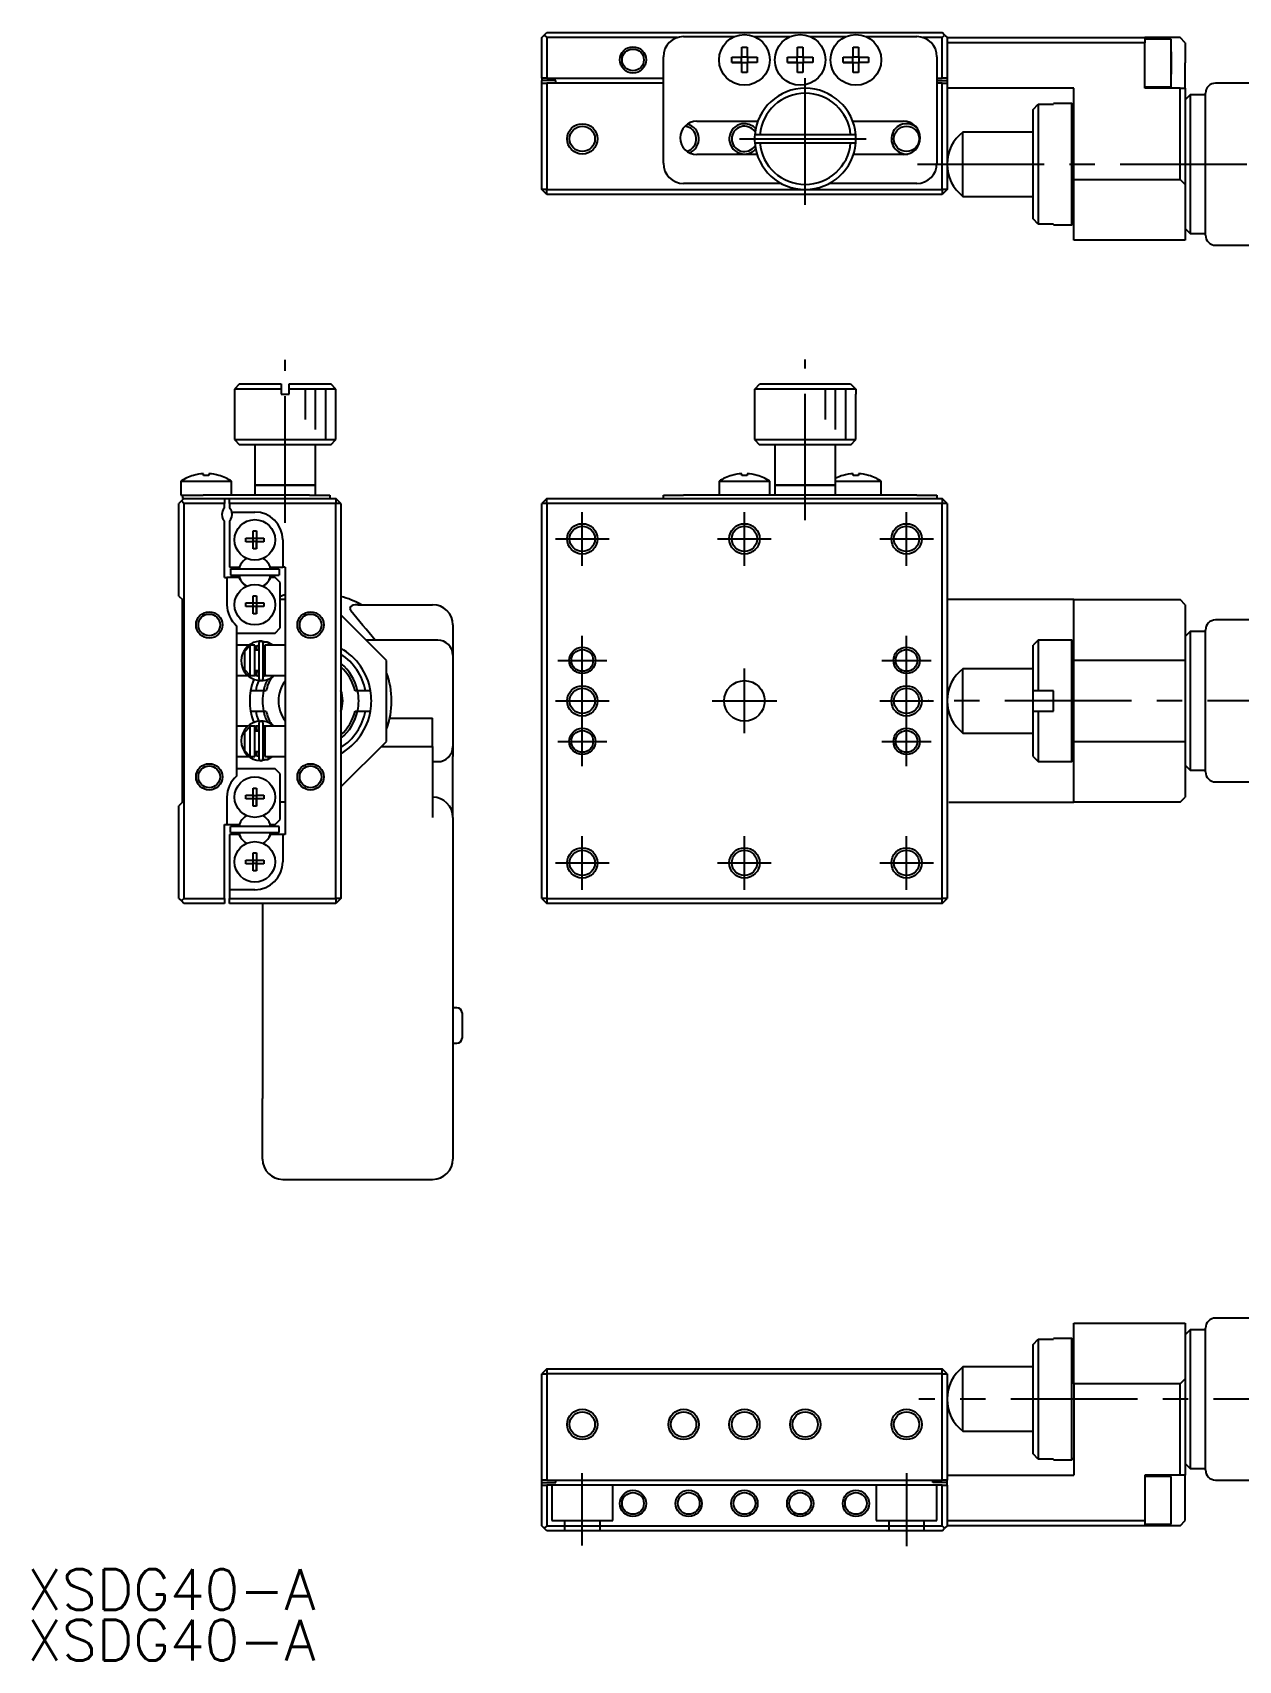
# Model space of a CAD drawing. Extents: x 17 to 503, y 13 to 174.
# Drawn here: x 16.6 to 135.6, y 13.2 to 174 of the extents above; entities that cross this region are included whole.
import ezdxf

# ---------------------------------------------------------------- set-up
doc = ezdxf.new("R2010")
doc.units = 0
doc.header["$LTSCALE"] = 10
doc.linetypes.add('CENTER', pattern=[2, 1.25, -0.25, 0.25, -0.25])
doc.linetypes.add('DASHED', pattern=[3.5, 2, -1.5])
doc.layers.get('0').update_dxf_attribs({"linetype": 'CONTINUOUS'})
doc.layers.add('CENTER', color=1, linetype='CENTER')
doc.styles.get("Standard").update_dxf_attribs({"font": 'txt.shx', "bigfont": '@extfont2.shx'})

msp = doc.modelspace()

# ---------------------------------------------------------------- linework, layer by layer
at = {"color": 7, "linetype": 'CONTINUOUS'}
for p, q in [((66.844929, 173.475), (67.094929, 173.725)), ((67.094929, 173.725), (67.344929, 173.975)), ((67.094929, 173.725), (67.344929, 173.475)), ((67.344929, 173.975), (106.344929, 173.975)), ((106.594929, 173.725), (106.344929, 173.975)), ((106.344929, 173.475), (106.594929, 173.725)), ((106.594929, 173.725), (106.844929, 173.475)), ((66.844929, 169.475), (66.844929, 173.475)), ((67.344929, 173.475), (67.344929, 169.475)), ((80.22043, 173.475), (67.344929, 173.475)), ((80.844929, 173.575), (85.865134, 173.575)), ((86.584929, 172.53359), (87.104929, 172.53359)), ((86.584929, 171.535), (86.584929, 172.53359)), ((87.104929, 172.53359), (87.104929, 171.535)), ((87.824725, 173.575), (91.365134, 173.575)), ((92.084929, 172.53359), (92.604929, 172.53359)), ((92.084929, 171.535), (92.084929, 172.53359)), ((92.604929, 172.53359), (92.604929, 171.535)), ((93.324725, 173.575), (96.865134, 173.575)), ((97.584929, 172.53359), (98.104929, 172.53359)), ((97.584929, 171.535), (97.584929, 172.53359)), ((98.104929, 172.53359), (98.104929, 171.535)), ((98.824725, 173.575), (103.844929, 173.575)), ((106.344929, 173.475), (104.469429, 173.475)), ((106.344929, 169.475), (106.344929, 173.475)), ((106.844929, 173.475), (126.344929, 173.475)), ((106.844929, 173.475), (106.844929, 169.475)), ((126.344929, 172.975), (106.844929, 172.975)), ((126.344929, 173.475), (126.344929, 172.975)), ((129.844929, 173.475), (126.344929, 173.475)), ((128.944929, 173.325), (126.344929, 173.325)), ((126.344929, 168.475), (126.344929, 172.975)), ((128.944929, 168.625), (128.944929, 173.325)), ((128.944929, 168.625), (128.944929, 173.325)), ((128.944929, 172.075), (128.944929, 170.975)), ((128.944929, 170.975), (128.944929, 172.075)), ((130.344929, 172.975), (129.844929, 173.475)), ((130.344929, 172.975), (130.344929, 170.975)), ((78.844929, 161.075), (78.844929, 171.575)), ((85.58634, 171.015), (85.58634, 171.535)), ((85.58634, 171.535), (86.584929, 171.535)), ((86.584929, 171.015), (85.58634, 171.015)), ((85.58634, 171.015), (86.543555, 171.015)), ((86.543555, 171.015), (86.543555, 171.535)), ((86.584929, 171.015), (86.543555, 171.015)), ((86.584929, 171.576375), (87.104929, 171.576375)), ((86.584929, 170.01641), (86.584929, 171.015)), ((87.104929, 170.973625), (86.584929, 170.973625)), ((87.104929, 171.535), (88.103519, 171.535)), ((87.104929, 171.015), (87.104929, 170.01641)), ((88.103519, 171.015), (87.104929, 171.015)), ((87.146304, 171.015), (87.104929, 171.015)), ((87.146304, 171.535), (87.146304, 171.015)), ((88.103519, 171.015), (87.146304, 171.015)), ((88.103519, 171.535), (88.103519, 171.015)), ((91.08634, 171.015), (91.08634, 171.535)), ((91.08634, 171.535), (92.084929, 171.535)), ((92.084929, 171.015), (91.08634, 171.015)), ((91.08634, 171.015), (92.043555, 171.015)), ((92.043555, 171.015), (92.043555, 171.535)), ((92.084929, 171.015), (92.043555, 171.015)), ((92.084929, 171.576375), (92.604929, 171.576375)), ((92.084929, 170.01641), (92.084929, 171.015)), ((92.604929, 170.973625), (92.084929, 170.973625)), ((92.604929, 171.535), (93.603519, 171.535)), ((92.604929, 171.015), (92.604929, 170.01641)), ((93.603519, 171.015), (92.604929, 171.015)), ((92.646304, 171.015), (92.604929, 171.015)), ((92.646304, 171.535), (92.646304, 171.015)), ((93.603519, 171.015), (92.646304, 171.015)), ((93.603519, 171.535), (93.603519, 171.015)), ((96.58634, 171.015), (96.58634, 171.535)), ((96.58634, 171.535), (97.584929, 171.535)), ((97.584929, 171.015), (96.58634, 171.015)), ((96.58634, 171.015), (97.543555, 171.015)), ((97.543555, 171.015), (97.543555, 171.535)), ((97.584929, 171.015), (97.543555, 171.015)), ((97.584929, 171.576375), (98.104929, 171.576375)), ((97.584929, 170.01641), (97.584929, 171.015)), ((98.104929, 170.973625), (97.584929, 170.973625)), ((98.104929, 171.535), (99.103519, 171.535)), ((98.104929, 171.015), (98.104929, 170.01641)), ((99.103519, 171.015), (98.104929, 171.015)), ((98.146304, 171.015), (98.104929, 171.015)), ((98.146304, 171.535), (98.146304, 171.015)), ((99.103519, 171.015), (98.146304, 171.015)), ((99.103519, 171.535), (99.103519, 171.015)), ((105.844929, 171.575), (105.844929, 161.075)), ((128.944929, 169.875), (128.944929, 170.975)), ((128.944929, 170.975), (128.944929, 169.875)), ((130.344929, 168.475), (130.344929, 170.975)), ((67.344929, 169.475), (66.844929, 169.475)), ((66.844929, 169.475), (66.844929, 169.225)), ((68.244929, 169.225), (66.844929, 169.225)), ((66.844929, 168.975), (66.844929, 169.225)), ((66.844929, 158.475), (66.844929, 168.975)), ((66.844929, 168.975), (67.344929, 168.975)), ((67.344929, 169.475), (78.844929, 169.475)), ((67.344929, 168.975), (67.344929, 158.475)), ((78.844929, 168.975), (67.344929, 168.975)), ((68.244929, 168.975), (68.244929, 169.225)), ((87.104929, 170.01641), (86.584929, 170.01641)), ((92.604929, 170.01641), (92.084929, 170.01641)), ((98.104929, 170.01641), (97.584929, 170.01641)), ((105.844929, 169.475), (106.344929, 169.475)), ((105.844929, 169.225), (106.844929, 169.225)), ((106.344929, 168.975), (105.844929, 168.975)), ((106.844929, 169.475), (106.344929, 169.475)), ((106.344929, 158.475), (106.344929, 168.975)), ((106.344929, 168.975), (106.844929, 168.975)), ((106.844929, 169.475), (106.844929, 169.225)), ((106.844929, 169.225), (106.844929, 168.975)), ((106.844929, 168.975), (106.844929, 158.475)), ((152.799346, 168.975), (133.344929, 168.975)), ((119.344929, 168.475), (106.844929, 168.475)), ((119.344929, 159.475), (119.344929, 168.475)), ((126.344929, 168.625), (128.944929, 168.625)), ((129.844929, 168.475), (126.344929, 168.475)), ((129.844929, 159.475), (129.844929, 168.475)), ((129.844929, 168.475), (130.344929, 168.475)), ((130.344929, 168.475), (130.344929, 158.975)), ((130.844929, 167.825), (130.344929, 167.325)), ((130.844929, 167.825), (130.844929, 154.125)), ((132.344929, 167.825), (130.844929, 167.825)), ((132.344929, 153.975), (132.344929, 167.975)), ((115.344929, 166.383327), (115.844929, 166.89108)), ((115.344929, 155.566673), (115.344929, 166.383327)), ((115.844929, 166.89108), (115.844929, 155.05892)), ((115.844929, 166.89108), (117.344929, 166.89108)), ((117.344929, 166.89108), (117.344929, 166.975)), ((119.144929, 166.975), (117.344929, 166.975)), ((119.144929, 154.975), (119.144929, 166.975)), ((119.344929, 166.775), (119.144929, 166.975)), ((82.144929, 165.225), (88.161181, 165.225)), ((97.528678, 165.225), (102.544929, 165.225)), ((108.411953, 157.8), (108.411953, 164.15)), ((115.344929, 164.15), (108.411953, 164.15)), ((88.362742, 163.875), (87.860955, 163.875)), ((87.860955, 163.075), (88.362742, 163.075)), ((97.327116, 163.875), (88.362742, 163.875)), ((88.362742, 163.075), (97.327116, 163.075)), ((97.828904, 163.875), (97.327116, 163.875)), ((97.327116, 163.075), (97.828904, 163.075)), ((88.091247, 161.925), (82.144929, 161.925)), ((102.544929, 161.925), (97.598612, 161.925)), ((119.344929, 153.475), (119.344929, 159.475)), ((119.344929, 159.475), (129.844929, 159.475)), ((130.344929, 158.975), (129.844929, 159.475)), ((67.344929, 158.475), (66.844929, 158.475)), ((67.344929, 157.975), (66.844929, 158.475)), ((67.344929, 158.475), (92.844929, 158.475)), ((67.344929, 157.975), (67.344929, 158.475)), ((106.344929, 157.975), (67.344929, 157.975)), ((90.470061, 159.075), (80.844929, 159.075)), ((92.844929, 158.475), (106.344929, 158.475)), ((103.844929, 159.075), (95.219798, 159.075)), ((106.344929, 158.475), (106.344929, 157.975)), ((106.844929, 158.475), (106.344929, 157.975)), ((106.844929, 158.475), (106.344929, 158.475)), ((108.411953, 157.8), (115.344929, 157.8)), ((130.344929, 158.975), (130.344929, 153.475)), ((115.844929, 155.05892), (115.344929, 155.566673)), ((117.344929, 155.05892), (115.844929, 155.05892)), ((117.344929, 154.975), (117.344929, 155.05892)), ((117.344929, 154.975), (119.144929, 154.975)), ((119.144929, 154.975), (119.344929, 155.175)), ((130.344929, 154.625), (130.844929, 154.125)), ((130.344929, 153.475), (119.344929, 153.475)), ((130.844929, 154.125), (132.344929, 154.125)), ((133.344929, 152.975), (138.344929, 152.975)), ((37.025, 139.275), (36.525, 138.775)), ((41.125, 138.775), (36.525, 138.775)), ((36.525, 138.775), (36.525, 133.775)), ((37.025, 139.275), (41.125, 139.275)), ((41.125, 139.275), (41.125, 138.775)), ((41.125, 138.775), (41.125, 138.275)), ((41.125, 138.275), (41.925, 138.275)), ((41.925, 139.275), (46.025, 139.275)), ((41.925, 138.775), (41.925, 139.275)), ((46.525, 138.775), (41.925, 138.775)), ((41.925, 138.275), (41.925, 138.775)), ((46.525, 138.775), (46.025, 139.275)), ((46.525, 133.775), (46.525, 138.775)), ((87.844929, 138.275), (87.860955, 138.275)), ((87.844929, 138.275), (87.844929, 133.775)), ((87.860955, 138.775), (88.362742, 139.275)), ((97.828904, 138.775), (87.860955, 138.775)), ((87.860955, 138.275), (87.860955, 138.775)), ((88.362742, 139.275), (97.327116, 139.275)), ((97.327116, 139.275), (97.828904, 138.775)), ((97.828904, 138.775), (97.828904, 138.275)), ((97.828904, 138.275), (97.844929, 138.275)), ((97.844929, 133.775), (97.844929, 138.275)), ((36.525, 133.775), (41.525, 133.775)), ((36.525, 133.775), (37.025, 133.275)), ((41.525, 133.775), (46.525, 133.775)), ((46.025, 133.275), (46.525, 133.775)), ((87.844929, 133.775), (97.844929, 133.775)), ((87.844929, 133.775), (88.344929, 133.275)), ((97.344929, 133.275), (97.844929, 133.775)), ((41.525, 133.275), (37.025, 133.275)), ((38.525, 133.275), (38.525, 129.275)), ((46.025, 133.275), (41.525, 133.275)), ((44.525, 129.275), (44.525, 133.275)), ((97.344929, 133.275), (88.344929, 133.275)), ((89.844929, 133.275), (89.844929, 129.275)), ((95.844929, 129.275), (95.844929, 133.275)), ((32.46641, 130.237581), (32.463067, 130.244436)), ((33.465, 130.237581), (33.465, 130.409953)), ((33.985, 130.237581), (33.465, 130.237581)), ((33.985, 130.409953), (33.985, 130.237581)), ((34.986933, 130.244436), (34.98359, 130.237581)), ((85.58634, 130.237581), (85.582997, 130.244436)), ((85.58634, 130.237581), (85.582997, 130.244436)), ((86.584929, 130.237581), (86.584929, 130.409953)), ((87.104929, 130.237581), (86.584929, 130.237581)), ((87.104929, 130.409953), (87.104929, 130.237581)), ((88.106862, 130.244436), (88.103519, 130.237581)), ((88.106862, 130.244436), (88.103519, 130.237581)), ((96.58634, 130.237581), (96.582997, 130.244436)), ((96.58634, 130.237581), (96.582997, 130.244436)), ((97.584929, 130.237581), (97.584929, 130.409953)), ((98.104929, 130.237581), (97.584929, 130.237581)), ((98.104929, 130.409953), (98.104929, 130.237581)), ((99.106862, 130.244436), (99.103519, 130.237581)), ((99.106862, 130.244436), (99.103519, 130.237581)), ((31.225, 129.666657), (36.225, 129.666657)), ((31.225, 129.666657), (31.225, 128.275)), ((36.225, 128.275), (36.225, 129.666657)), ((38.525, 129.275), (41.525, 129.275)), ((44.525, 129.275), (38.525, 129.275)), ((38.525, 129.275), (38.525, 128.275)), ((41.525, 129.275), (44.525, 129.275)), ((44.525, 128.275), (44.525, 129.275)), ((84.344929, 129.666657), (89.344929, 129.666657)), ((84.344929, 129.666657), (84.344929, 128.275)), ((89.344929, 128.275), (89.344929, 129.666657)), ((89.844929, 129.275), (95.844929, 129.275)), ((95.844929, 129.275), (89.844929, 129.275)), ((89.844929, 129.275), (89.844929, 128.275)), ((95.844929, 129.666657), (100.344929, 129.666657)), ((95.844929, 128.275), (95.844929, 129.275)), ((100.344929, 128.275), (100.344929, 129.666657)), ((31.275, 127.725), (31.025, 127.475)), ((31.025, 118.325), (31.025, 127.475)), ((31.225, 128.275), (31.425, 128.275)), ((31.275, 127.725), (31.525, 127.975)), ((31.525, 127.475), (31.275, 127.725)), ((31.425, 127.975), (31.425, 128.275)), ((31.425, 128.275), (33.425, 128.275)), ((31.525, 127.975), (31.425, 127.975)), ((31.525, 127.975), (35.525, 127.975)), ((31.525, 127.475), (31.525, 88.475)), ((35.525, 127.475), (31.525, 127.475)), ((34.8, 128.275), (33.425, 128.275)), ((43.925, 128.275), (34.8, 128.275)), ((35.525, 127.975), (36.025, 127.975)), ((35.525, 127.975), (35.525, 127.475)), ((35.525, 127.036438), (35.525, 127.475)), ((36.025, 127.975), (46.525, 127.975)), ((36.025, 127.475), (36.025, 127.975)), ((36.025, 127.475), (36.025, 127.036438)), ((46.525, 127.475), (36.025, 127.475)), ((43.925, 128.275), (45.925, 128.275)), ((45.925, 128.275), (45.925, 127.975)), ((46.525, 127.975), (46.525, 127.475)), ((47.025, 127.475), (46.525, 127.975)), ((46.525, 88.475), (46.525, 127.475)), ((47.025, 127.475), (46.525, 127.475)), ((47.025, 127.475), (47.025, 88.475)), ((67.344929, 127.975), (66.844929, 127.475)), ((67.344929, 127.475), (66.844929, 127.475)), ((66.844929, 88.475), (66.844929, 127.475)), ((67.344929, 127.475), (67.344929, 127.975)), ((67.344929, 127.975), (106.344929, 127.975)), ((106.344929, 127.475), (67.344929, 127.475)), ((67.344929, 127.475), (67.344929, 88.475)), ((78.844929, 127.975), (78.844929, 128.275)), ((78.844929, 128.275), (80.844929, 128.275)), ((84.344929, 128.275), (80.844929, 128.275)), ((100.344929, 128.275), (84.344929, 128.275)), ((103.844929, 128.275), (100.344929, 128.275)), ((103.844929, 128.275), (105.844929, 128.275)), ((105.844929, 128.275), (105.844929, 127.975)), ((106.344929, 127.975), (106.344929, 127.475)), ((106.844929, 127.475), (106.344929, 127.975)), ((106.844929, 127.475), (106.344929, 127.475)), ((106.344929, 88.475), (106.344929, 127.475)), ((106.844929, 127.475), (106.844929, 88.475)), ((35.525, 120.175), (35.525, 125.713562)), ((36.025, 125.713562), (36.025, 121.175)), ((36.243246, 126.625), (38.525, 126.625)), ((37.638639, 124.055), (38.345, 124.055)), ((37.638639, 123.695), (37.638639, 124.055)), ((38.345, 124.761361), (38.705, 124.761361)), ((38.345, 124.055), (38.345, 124.761361)), ((38.355372, 124.044628), (38.345, 124.055)), ((38.355372, 123.705372), (38.355372, 124.044628)), ((38.355372, 124.044628), (38.694628, 124.044628)), ((38.694628, 124.044628), (38.705, 124.055)), ((38.694628, 124.044628), (38.694628, 123.705372)), ((38.705, 124.761361), (38.705, 124.055)), ((38.705, 124.761361), (38.705, 124.055)), ((38.705, 124.055), (39.411361, 124.055)), ((39.411361, 124.055), (39.411361, 123.695)), ((41.275, 123.875), (41.275, 121.175)), ((38.345, 123.695), (37.638639, 123.695)), ((38.355372, 123.705372), (38.345, 123.695)), ((38.345, 122.988639), (38.345, 123.695)), ((38.705, 122.988639), (38.345, 122.988639)), ((38.694628, 123.705372), (38.355372, 123.705372)), ((38.694628, 123.705372), (38.705, 123.695)), ((38.705, 123.695), (38.705, 122.988639)), ((39.411361, 123.695), (38.705, 123.695)), ((38.705, 122.988639), (38.705, 123.695)), ((36.025, 121.175), (36.974194, 121.175)), ((40.925, 120.975), (36.125, 120.975)), ((36.125, 120.975), (36.125, 120.375)), ((37.12436, 121.435095), (36.974194, 121.175)), ((40.075806, 121.175), (39.92564, 121.435095)), ((40.075806, 121.175), (41.275, 121.175)), ((40.925, 120.975), (40.925, 120.375)), ((41.525, 121.175), (41.275, 121.175)), ((41.525, 121.175), (41.525, 94.775)), ((35.525, 120.175), (35.775, 120.175)), ((35.775, 120.175), (35.775, 117.475)), ((36.974194, 120.175), (35.775, 120.175)), ((36.125, 120.375), (40.925, 120.375)), ((37.12436, 119.914905), (36.974194, 120.175)), ((40.075806, 120.175), (39.92564, 119.914905)), ((40.525, 120.175), (40.075806, 120.175)), ((41.025, 119.675), (40.525, 120.175)), ((41.025, 115.175), (41.025, 119.675)), ((31.025, 118.325), (31.375, 117.975)), ((31.375, 97.975), (31.375, 117.975)), ((37.638639, 117.655), (38.345, 117.655)), ((37.638639, 117.295), (37.638639, 117.655)), ((38.345, 118.361361), (38.705, 118.361361)), ((38.345, 117.655), (38.345, 118.361361)), ((38.355372, 117.644628), (38.345, 117.655)), ((38.355372, 117.305372), (38.355372, 117.644628)), ((38.355372, 117.644628), (38.694628, 117.644628)), ((38.694628, 117.644628), (38.705, 117.655)), ((38.694628, 117.644628), (38.694628, 117.305372)), ((38.705, 118.361361), (38.705, 117.655)), ((38.705, 118.361361), (38.705, 117.655)), ((38.705, 117.655), (39.411361, 117.655)), ((39.411361, 117.655), (39.411361, 117.295)), ((41.525, 117.975), (41.025, 117.975)), ((48.091019, 117.365389), (48.000714, 117.305821)), ((48.22607, 117.416517), (48.091019, 117.365389)), ((48.41074, 117.454032), (48.22607, 117.416517)), ((48.69659, 117.475), (48.41074, 117.454032)), ((48.69659, 117.475), (56.075, 117.475)), ((119.344929, 117.975), (106.844929, 117.975)), ((119.344929, 111.975), (119.344929, 117.975)), ((119.344929, 117.975), (129.844929, 117.975)), ((130.344929, 117.475), (129.844929, 117.975)), ((130.344929, 117.475), (130.344929, 111.975)), ((38.345, 117.295), (37.638639, 117.295)), ((38.355372, 117.305372), (38.345, 117.295)), ((38.345, 116.588639), (38.345, 117.295)), ((38.705, 116.588639), (38.345, 116.588639)), ((38.694628, 117.305372), (38.355372, 117.305372)), ((38.694628, 117.305372), (38.705, 117.295)), ((38.705, 117.295), (38.705, 116.588639)), ((39.411361, 117.295), (38.705, 117.295)), ((38.705, 116.588639), (38.705, 117.295)), ((51.525, 111.975), (47.025, 116.475)), ((47.931744, 117.212457), (47.913686, 117.109674)), ((47.913686, 117.109674), (47.938712, 116.987929)), ((48.000714, 117.305821), (47.931744, 117.212457)), ((47.938712, 116.987929), (47.988481, 116.878836)), ((152.799346, 115.975), (133.344929, 115.975)), ((36.725, 115.395938), (36.725, 100.554062)), ((36.725, 114.675), (40.525, 114.675)), ((40.525, 114.675), (41.025, 115.175)), ((58.075, 115.475), (58.075, 112.975)), ((130.844929, 114.825), (130.344929, 114.325)), ((130.844929, 114.825), (130.844929, 101.125)), ((132.344929, 114.825), (130.844929, 114.825)), ((132.344929, 100.975), (132.344929, 114.975)), ((37.946566, 113.475), (36.725, 113.475)), ((37.525, 112.891515), (38.025, 113.420683)), ((37.525, 111.058485), (37.525, 112.891515)), ((38.025, 113.475), (38.025, 113.420683)), ((38.525, 113.475), (38.025, 113.475)), ((38.025, 113.420683), (38.025, 110.529317)), ((38.524868, 113.355394), (38.931431, 113.466258)), ((38.525, 110.475), (38.525, 113.475)), ((38.931482, 112.975), (38.525, 112.975)), ((38.725, 112.975), (38.725, 113.42483)), ((38.931482, 113.678078), (38.931482, 110.178078)), ((39.904232, 113.71711), (39.155759, 113.876617)), ((39.360199, 113.724082), (39.328885, 113.710083)), ((39.331482, 110.178078), (39.331482, 113.678078)), ((39.331482, 113.077191), (39.331809, 113.091146)), ((39.525, 112.975), (39.331482, 112.975)), ((39.331809, 113.091146), (39.332843, 113.10584)), ((39.332843, 113.10584), (39.334583, 113.120466)), ((39.334583, 113.120466), (39.337023, 113.13499)), ((39.337023, 113.13499), (39.34016, 113.149376)), ((39.34016, 113.149376), (39.343987, 113.163593)), ((39.343987, 113.163593), (39.348494, 113.177607)), ((39.348494, 113.177607), (39.353673, 113.191385)), ((39.353673, 113.191385), (39.359512, 113.204896)), ((39.359512, 113.204896), (39.366, 113.218107)), ((39.392334, 113.736569), (39.360199, 113.724082)), ((39.366, 113.218107), (39.373122, 113.230986)), ((39.373122, 113.230986), (39.380863, 113.243503)), ((39.380863, 113.243503), (39.389208, 113.255627)), ((39.389208, 113.255627), (39.398137, 113.267329)), ((39.425039, 113.747431), (39.392334, 113.736569)), ((39.398137, 113.267329), (39.407633, 113.278579)), ((39.407633, 113.278579), (39.417673, 113.289348)), ((39.417673, 113.289348), (39.428236, 113.29961)), ((39.458233, 113.756642), (39.425039, 113.747431)), ((39.428236, 113.29961), (39.439298, 113.309337)), ((39.439298, 113.309337), (39.450835, 113.318504)), ((39.450835, 113.318504), (39.462819, 113.327086)), ((39.491836, 113.764181), (39.458233, 113.756642)), ((39.462819, 113.327086), (39.475223, 113.335058)), ((39.475223, 113.335058), (39.488018, 113.3424)), ((39.488018, 113.3424), (39.501172, 113.349089)), ((39.525766, 113.770028), (39.491836, 113.764181)), ((39.501172, 113.349089), (39.514655, 113.355106)), ((39.514655, 113.355106), (39.524977, 113.359172)), ((39.525, 113.475), (39.525, 110.475)), ((41.525, 113.475), (39.525, 113.475)), ((39.559939, 113.774171), (39.525766, 113.770028)), ((39.594273, 113.776599), (39.559939, 113.774171)), ((39.628685, 113.777307), (39.594273, 113.776599)), ((39.663089, 113.776292), (39.628685, 113.777307)), ((39.697404, 113.773556), (39.663089, 113.776292)), ((39.731544, 113.769106), (39.697404, 113.773556)), ((39.765427, 113.762952), (39.731544, 113.769106)), ((39.79897, 113.755108), (39.765427, 113.762952)), ((39.83209, 113.745593), (39.79897, 113.755108)), ((39.826893, 113.48902), (39.820306, 113.475)), ((39.833415, 113.503354), (39.826893, 113.48902)), ((39.905388, 113.714838), (39.830969, 113.474984)), ((39.864706, 113.73443), (39.83209, 113.745593)), ((39.839831, 113.517911), (39.833415, 113.503354)), ((39.8461, 113.532599), (39.839831, 113.517911)), ((39.852183, 113.547322), (39.8461, 113.532599)), ((39.858039, 113.561989), (39.852183, 113.547322)), ((39.863632, 113.576504), (39.858039, 113.561989)), ((39.868927, 113.590776), (39.863632, 113.576504)), ((39.895057, 113.722361), (39.864706, 113.73443)), ((39.873889, 113.604713), (39.868927, 113.590776)), ((39.878487, 113.618227), (39.873889, 113.604713)), ((39.882692, 113.631232), (39.878487, 113.618227)), ((39.886476, 113.643644), (39.882692, 113.631232)), ((39.889816, 113.655385), (39.886476, 113.643644)), ((39.892691, 113.666379), (39.889816, 113.655385)), ((39.895081, 113.676556), (39.892691, 113.666379)), ((39.893376, 113.722715), (39.895635, 113.722062)), ((40.316268, 113.47502), (39.894514, 113.721319)), ((39.896972, 113.685853), (39.895081, 113.676556)), ((39.895635, 113.722062), (39.89739, 113.720238)), ((39.898352, 113.694208), (39.896972, 113.685853)), ((39.89739, 113.720238), (39.898632, 113.717254)), ((39.897835, 113.71744), (39.903604, 113.717423)), ((39.899212, 113.70157), (39.898352, 113.694208)), ((39.898632, 113.717254), (39.899352, 113.71313)), ((39.899546, 113.70789), (39.899212, 113.70157)), ((39.899352, 113.71313), (39.899546, 113.70789)), ((39.903604, 113.717423), (39.905388, 113.714838)), ((56.575, 113.975), (49.525, 113.975)), ((58.075, 112.975), (58.075, 112.475)), ((115.844929, 113.975), (115.344929, 113.475)), ((115.344929, 108.975), (115.344929, 113.475)), ((115.844929, 113.975), (115.844929, 108.975)), ((119.144929, 113.975), (115.844929, 113.975)), ((119.144929, 107.975), (119.144929, 113.975)), ((119.344929, 113.775), (119.144929, 113.975)), ((38.025, 110.529317), (37.525, 111.058485)), ((38.525, 110.975), (38.931482, 110.975)), ((38.725, 110.475), (38.725, 110.975)), ((39.331482, 110.975), (39.525, 110.975)), ((51.525, 103.975), (51.525, 111.975)), ((58.075, 112.475), (58.075, 107.975)), ((108.411953, 104.8), (108.411953, 111.15)), ((115.344929, 111.15), (108.411953, 111.15)), ((130.344929, 111.975), (119.344929, 111.975)), ((119.344929, 103.975), (119.344929, 111.975)), ((130.344929, 111.975), (130.344929, 103.975)), ((36.725, 110.475), (37.833166, 110.475)), ((38.025, 110.529317), (38.025, 110.475)), ((38.025, 110.475), (38.525, 110.475)), ((38.931428, 110.390185), (38.524915, 110.500427)), ((38.590484, 110.475), (38.590644, 110.475)), ((38.590906, 110.475), (38.725, 110.475)), ((39.331531, 110.773642), (39.331482, 110.778965)), ((39.332151, 110.75892), (39.331531, 110.773642)), ((39.559819, 110.437495), (39.331541, 110.389872)), ((39.333479, 110.744242), (39.332151, 110.75892)), ((39.335512, 110.729642), (39.333479, 110.744242)), ((39.338246, 110.715155), (39.335512, 110.729642)), ((39.341677, 110.700813), (39.338246, 110.715155)), ((39.345797, 110.68665), (39.341677, 110.700813)), ((39.350599, 110.672701), (39.345797, 110.68665)), ((39.356073, 110.658997), (39.350599, 110.672701)), ((39.362207, 110.645573), (39.356073, 110.658997)), ((39.36899, 110.63246), (39.362207, 110.645573)), ((39.376407, 110.619691), (39.36899, 110.63246)), ((39.384442, 110.607297), (39.376407, 110.619691)), ((39.393079, 110.595309), (39.384442, 110.607297)), ((39.402299, 110.583758), (39.393079, 110.595309)), ((39.412081, 110.572674), (39.402299, 110.583758)), ((39.422404, 110.562086), (39.412081, 110.572674)), ((39.433244, 110.552021), (39.422404, 110.562086)), ((39.444577, 110.542507), (39.433244, 110.552021)), ((39.456376, 110.533571), (39.444577, 110.542507)), ((39.468613, 110.525237), (39.456376, 110.533571)), ((39.481258, 110.517528), (39.468613, 110.525237)), ((39.49428, 110.510467), (39.481258, 110.517528)), ((39.507647, 110.504075), (39.49428, 110.510467)), ((39.521325, 110.498371), (39.507647, 110.504075)), ((39.524977, 110.496984), (39.521325, 110.498371)), ((39.525, 110.475), (41.525, 110.475)), ((39.672486, 110.474662), (39.559819, 110.437495)), ((39.835526, 110.111653), (39.836433, 110.111945)), ((39.836433, 110.111945), (39.839693, 110.113003)), ((39.839693, 110.113003), (39.840844, 110.113381)), ((39.840844, 110.113381), (39.841742, 110.113677)), ((39.841742, 110.113677), (39.843013, 110.114099)), ((39.843013, 110.114099), (39.895057, 110.133795)), ((39.890856, 110.133863), (39.893376, 110.133441)), ((39.893376, 110.133441), (39.893018, 110.134303)), ((39.895057, 110.133795), (39.893376, 110.133441)), ((39.895814, 110.13421), (39.895057, 110.133795)), ((38.616673, 108.975), (38.10892, 108.975)), ((39.381456, 108.975), (38.616673, 108.975)), ((39.637518, 108.975), (39.381456, 108.975)), ((48.668544, 108.975), (48.412482, 108.975)), ((49.433327, 108.975), (48.668544, 108.975)), ((49.94108, 108.975), (49.433327, 108.975)), ((58.075, 107.975), (58.075, 103.475)), ((115.344929, 106.975), (115.344929, 108.975)), ((115.844929, 108.975), (115.344929, 108.975)), ((117.344929, 108.975), (115.844929, 108.975)), ((117.344929, 106.975), (117.344929, 108.975)), ((119.144929, 101.975), (119.144929, 107.975)), ((38.10892, 106.975), (38.616673, 106.975)), ((38.616673, 106.975), (39.381456, 106.975)), ((39.381456, 106.975), (39.637518, 106.975)), ((48.412482, 106.975), (48.668544, 106.975)), ((48.668544, 106.975), (49.433327, 106.975)), ((49.433327, 106.975), (49.94108, 106.975)), ((51.840593, 106.267224), (56.075, 106.267224)), ((56.075, 103.475), (56.075, 106.267224)), ((115.344929, 102.475), (115.344929, 106.975)), ((115.344929, 106.975), (115.844929, 106.975)), ((115.844929, 106.975), (115.844929, 101.975)), ((115.844929, 106.975), (117.344929, 106.975)), ((37.833261, 105.475), (36.725, 105.475)), ((37.525, 104.891515), (38.025, 105.420683)), ((37.525, 103.058485), (37.525, 104.891515)), ((37.83387, 105.475), (37.833644, 105.475)), ((38.025, 105.475), (38.025, 105.420683)), ((38.525, 105.475), (38.025, 105.475)), ((38.025, 105.420683), (38.025, 102.529317)), ((38.52481, 105.449529), (38.931478, 105.559822)), ((38.525, 102.475), (38.525, 105.475)), ((38.931482, 104.975), (38.525, 104.975)), ((38.725, 105.475), (38.590825, 105.475)), ((38.725, 104.975), (38.725, 105.475)), ((38.931482, 105.771922), (38.931482, 102.271922)), ((39.331482, 102.271922), (39.331482, 105.771922)), ((39.331482, 105.171035), (39.331809, 105.184989)), ((39.525, 104.975), (39.331482, 104.975)), ((39.331574, 105.560124), (39.560095, 105.512425)), ((39.331809, 105.184989), (39.332843, 105.199684)), ((39.332843, 105.199684), (39.334583, 105.21431)), ((39.334583, 105.21431), (39.337023, 105.228833)), ((39.337023, 105.228833), (39.34016, 105.24322)), ((39.34016, 105.24322), (39.343987, 105.257437)), ((39.343987, 105.257437), (39.348494, 105.271451)), ((39.348494, 105.271451), (39.353673, 105.285229)), ((39.353673, 105.285229), (39.359512, 105.29874)), ((39.359512, 105.29874), (39.366, 105.31195)), ((39.366, 105.31195), (39.373122, 105.32483)), ((39.373122, 105.32483), (39.380863, 105.337347)), ((39.380863, 105.337347), (39.389208, 105.349471)), ((39.389208, 105.349471), (39.398137, 105.361173)), ((39.398137, 105.361173), (39.407633, 105.372422)), ((39.407633, 105.372422), (39.417673, 105.383192)), ((39.417673, 105.383192), (39.428236, 105.393454)), ((39.428236, 105.393454), (39.439298, 105.403181)), ((39.439298, 105.403181), (39.450835, 105.412348)), ((39.450835, 105.412348), (39.462819, 105.42093)), ((39.462819, 105.42093), (39.475223, 105.428902)), ((39.475223, 105.428902), (39.488018, 105.436244)), ((39.488018, 105.436244), (39.501172, 105.442933)), ((39.501172, 105.442933), (39.514655, 105.44895)), ((39.514655, 105.44895), (39.524977, 105.453016)), ((39.525, 105.475), (39.525, 102.475)), ((41.525, 105.475), (39.525, 105.475)), ((39.560095, 105.512425), (39.672765, 105.475234)), ((39.834694, 105.838612), (39.833645, 105.838946)), ((39.836068, 105.838173), (39.834694, 105.838612)), ((39.837058, 105.837854), (39.836068, 105.838173)), ((39.837953, 105.837564), (39.837058, 105.837854)), ((39.839387, 105.837097), (39.837953, 105.837564)), ((39.840948, 105.836585), (39.839387, 105.837097)), ((39.842001, 105.836237), (39.840948, 105.836585)), ((39.843509, 105.835736), (39.842001, 105.836237)), ((39.846004, 105.834898), (39.843509, 105.835736)), ((39.847984, 105.834225), (39.846004, 105.834898)), ((39.895057, 105.816205), (39.847984, 105.834225)), ((39.893376, 105.816559), (39.892999, 105.815651)), ((39.895057, 105.816205), (39.893376, 105.816559)), ((39.895814, 105.81579), (39.895057, 105.816205)), ((108.411953, 104.8), (115.344929, 104.8)), ((38.025, 102.529317), (37.525, 103.058485)), ((38.525, 102.975), (38.931482, 102.975)), ((38.725, 102.525616), (38.725, 102.975)), ((39.331482, 102.975), (39.525, 102.975)), ((47.025, 99.475), (51.525, 103.975)), ((51.025, 103.475), (56.075, 103.475)), ((56.075, 103.475), (56.075, 96.475)), ((58.075, 103.475), (58.075, 102.475)), ((119.344929, 103.975), (130.344929, 103.975)), ((119.344929, 97.975), (119.344929, 103.975)), ((130.344929, 103.975), (130.344929, 98.475)), ((36.725, 102.475), (37.946391, 102.475)), ((37.946849, 102.475), (37.946986, 102.475)), ((38.025, 102.529317), (38.025, 102.475)), ((38.025, 102.475), (38.525, 102.475)), ((38.93146, 102.483739), (38.524853, 102.594613)), ((39.157013, 102.0734), (39.84094, 102.206933)), ((39.328836, 102.23994), (39.340907, 102.234321)), ((39.331531, 102.867486), (39.331482, 102.872809)), ((39.332151, 102.852764), (39.331531, 102.867486)), ((39.333479, 102.838086), (39.332151, 102.852764)), ((39.335512, 102.823486), (39.333479, 102.838086)), ((39.338246, 102.808998), (39.335512, 102.823486)), ((39.341677, 102.794656), (39.338246, 102.808998)), ((39.340907, 102.234321), (39.372687, 102.220845)), ((39.345797, 102.780494), (39.341677, 102.794656)), ((39.350599, 102.766545), (39.345797, 102.780494)), ((39.356073, 102.752841), (39.350599, 102.766545)), ((39.362207, 102.739417), (39.356073, 102.752841)), ((39.36899, 102.726304), (39.362207, 102.739417)), ((39.376407, 102.713535), (39.36899, 102.726304)), ((39.372687, 102.220845), (39.405082, 102.208981)), ((39.384442, 102.701141), (39.376407, 102.713535)), ((39.393079, 102.689153), (39.384442, 102.701141)), ((39.402299, 102.677602), (39.393079, 102.689153)), ((39.412081, 102.666518), (39.402299, 102.677602)), ((39.405082, 102.208981), (39.438013, 102.198756)), ((39.422404, 102.655929), (39.412081, 102.666518)), ((39.433244, 102.645865), (39.422404, 102.655929)), ((39.444577, 102.636351), (39.433244, 102.645865)), ((39.438013, 102.198756), (39.471399, 102.190194)), ((39.456376, 102.627415), (39.444577, 102.636351)), ((39.468613, 102.61908), (39.456376, 102.627415)), ((39.481258, 102.611372), (39.468613, 102.61908)), ((39.471399, 102.190194), (39.505159, 102.183315)), ((39.49428, 102.604311), (39.481258, 102.611372)), ((39.507647, 102.597919), (39.49428, 102.604311)), ((39.505159, 102.183315), (39.539209, 102.178135)), ((39.521325, 102.592214), (39.507647, 102.597919)), ((39.524977, 102.590828), (39.521325, 102.592214)), ((39.525, 102.475), (41.525, 102.475)), ((39.539209, 102.178135), (39.573466, 102.174666)), ((39.573466, 102.174666), (39.607847, 102.172916)), ((39.607847, 102.172916), (39.642268, 102.172888)), ((39.642268, 102.172888), (39.676645, 102.174582)), ((39.676645, 102.174582), (39.710895, 102.177995)), ((39.710895, 102.177995), (39.744933, 102.183116)), ((39.744933, 102.183116), (39.778678, 102.189935)), ((39.778678, 102.189935), (39.812046, 102.198434)), ((39.812046, 102.198434), (39.844957, 102.208593)), ((39.826893, 102.46098), (39.820306, 102.475)), ((39.833415, 102.446646), (39.826893, 102.46098)), ((39.903604, 102.232577), (39.830969, 102.475016)), ((39.839831, 102.432089), (39.833415, 102.446646)), ((39.8461, 102.417401), (39.839831, 102.432089)), ((39.844957, 102.208593), (39.877331, 102.220388)), ((39.852183, 102.402678), (39.8461, 102.417401)), ((39.858039, 102.388011), (39.852183, 102.402678)), ((39.863632, 102.373496), (39.858039, 102.388011)), ((39.868927, 102.359224), (39.863632, 102.373496)), ((39.873889, 102.345287), (39.868927, 102.359224)), ((39.878487, 102.331773), (39.873889, 102.345287)), ((39.877331, 102.220388), (39.895057, 102.227639)), ((39.882692, 102.318768), (39.878487, 102.331773)), ((39.886476, 102.306356), (39.882692, 102.318768)), ((39.889816, 102.294615), (39.886476, 102.306356)), ((39.892691, 102.283621), (39.889816, 102.294615)), ((39.895081, 102.273444), (39.892691, 102.283621)), ((39.893376, 102.227285), (39.895635, 102.227938)), ((39.894514, 102.228681), (40.316176, 102.47491)), ((39.896972, 102.264147), (39.895081, 102.273444)), ((39.895635, 102.227938), (39.89739, 102.229762)), ((39.898352, 102.255792), (39.896972, 102.264147)), ((39.89739, 102.229762), (39.898632, 102.232746)), ((39.897835, 102.23256), (39.903604, 102.232577)), ((39.899212, 102.24843), (39.898352, 102.255792)), ((39.898632, 102.232746), (39.899352, 102.23687)), ((39.899546, 102.24211), (39.899212, 102.24843)), ((39.899352, 102.23687), (39.899546, 102.24211)), ((56.075, 101.975), (56.575, 101.975)), ((58.075, 96.475), (58.075, 102.475)), ((115.344929, 102.475), (115.844929, 101.975)), ((115.844929, 101.975), (119.144929, 101.975)), ((119.144929, 101.975), (119.344929, 102.175)), ((130.344929, 101.625), (130.844929, 101.125)), ((40.525, 101.275), (36.725, 101.275)), ((41.025, 100.775), (40.525, 101.275)), ((41.025, 96.275), (41.025, 100.775)), ((130.844929, 101.125), (132.344929, 101.125)), ((133.344929, 99.975), (137.844929, 99.975)), ((35.775, 98.475), (35.775, 95.775)), ((37.638639, 98.655), (38.345, 98.655)), ((37.638639, 98.295), (37.638639, 98.655)), ((38.345, 98.295), (37.638639, 98.295)), ((38.345, 99.361361), (38.705, 99.361361)), ((38.345, 98.655), (38.345, 99.361361)), ((38.355372, 98.644628), (38.345, 98.655)), ((38.355372, 98.305372), (38.345, 98.295)), ((38.345, 97.588639), (38.345, 98.295)), ((38.355372, 98.305372), (38.355372, 98.644628)), ((38.355372, 98.644628), (38.694628, 98.644628)), ((38.694628, 98.305372), (38.355372, 98.305372)), ((38.694628, 98.644628), (38.705, 98.655)), ((38.694628, 98.644628), (38.694628, 98.305372)), ((38.694628, 98.305372), (38.705, 98.295)), ((38.705, 99.361361), (38.705, 98.655)), ((38.705, 99.361361), (38.705, 98.655)), ((38.705, 98.655), (39.411361, 98.655)), ((38.705, 98.295), (38.705, 97.588639)), ((39.411361, 98.295), (38.705, 98.295)), ((38.705, 97.588639), (38.705, 98.295)), ((39.411361, 98.655), (39.411361, 98.295)), ((129.844929, 97.975), (130.344929, 98.475)), ((31.375, 97.975), (31.025, 97.625)), ((31.025, 88.475), (31.025, 97.625)), ((38.705, 97.588639), (38.345, 97.588639)), ((41.525, 97.975), (41.025, 97.975)), ((58.075, 96.475), (58.075, 68.725)), ((107.000496, 97.975), (119.344929, 97.975)), ((129.844929, 97.975), (119.344929, 97.975)), ((35.525, 95.775), (35.775, 95.775)), ((35.525, 88.475), (35.525, 95.775)), ((35.775, 95.775), (36.974194, 95.775)), ((36.125, 94.975), (36.125, 95.575)), ((40.925, 95.575), (36.125, 95.575)), ((36.125, 94.975), (40.925, 94.975)), ((37.12436, 96.035095), (36.974194, 95.775)), ((40.075806, 95.775), (39.92564, 96.035095)), ((40.075806, 95.775), (40.525, 95.775)), ((40.525, 95.775), (41.025, 96.275)), ((40.925, 94.975), (40.925, 95.575)), ((36.974194, 94.775), (36.025, 94.775)), ((36.025, 94.775), (36.025, 89.325)), ((37.12436, 94.514905), (36.974194, 94.775)), ((40.075806, 94.775), (39.92564, 94.514905)), ((41.275, 94.775), (40.075806, 94.775)), ((41.275, 94.775), (41.275, 92.075)), ((41.525, 94.775), (41.275, 94.775)), ((37.638639, 92.255), (38.345, 92.255)), ((37.638639, 91.895), (37.638639, 92.255)), ((38.345, 91.895), (37.638639, 91.895)), ((38.345, 92.961361), (38.705, 92.961361)), ((38.345, 92.255), (38.345, 92.961361)), ((38.355372, 92.244628), (38.345, 92.255)), ((38.355372, 91.905372), (38.345, 91.895)), ((38.345, 91.188639), (38.345, 91.895)), ((38.355372, 91.905372), (38.355372, 92.244628)), ((38.355372, 92.244628), (38.694628, 92.244628)), ((38.694628, 91.905372), (38.355372, 91.905372)), ((38.694628, 92.244628), (38.705, 92.255)), ((38.694628, 92.244628), (38.694628, 91.905372)), ((38.694628, 91.905372), (38.705, 91.895)), ((38.705, 92.961361), (38.705, 92.255)), ((38.705, 92.961361), (38.705, 92.255)), ((38.705, 92.255), (39.411361, 92.255)), ((38.705, 91.895), (38.705, 91.188639)), ((39.411361, 91.895), (38.705, 91.895)), ((38.705, 91.188639), (38.705, 91.895)), ((39.411361, 92.255), (39.411361, 91.895)), ((38.705, 91.188639), (38.345, 91.188639)), ((31.025, 88.475), (31.275, 88.225)), ((31.275, 88.225), (31.525, 88.475)), ((31.525, 88.475), (35.525, 88.475)), ((35.525, 88.475), (35.525, 87.975)), ((36.025, 89.325), (36.025, 88.475)), ((38.525, 89.325), (36.025, 89.325)), ((36.025, 88.475), (46.525, 88.475)), ((36.025, 87.975), (36.025, 88.475)), ((47.025, 88.475), (46.525, 88.475)), ((47.025, 88.475), (46.525, 87.975)), ((46.525, 88.475), (46.525, 87.975)), ((67.344929, 88.475), (66.844929, 88.475)), ((66.844929, 88.475), (67.344929, 87.975)), ((67.344929, 88.475), (67.344929, 87.975)), ((67.344929, 88.475), (106.344929, 88.475)), ((106.344929, 87.975), (106.344929, 88.475)), ((106.844929, 88.475), (106.344929, 88.475)), ((106.344929, 87.975), (106.844929, 88.475)), ((31.525, 87.975), (31.275, 88.225)), ((35.525, 87.975), (31.525, 87.975)), ((46.525, 87.975), (36.025, 87.975)), ((39.275, 87.975), (39.275, 68.725)), ((106.344929, 87.975), (67.344929, 87.975)), ((58.475, 77.66434), (58.075, 77.66434)), ((58.975, 77.16434), (58.975, 75.91434)), ((58.975, 75.91434), (58.975, 74.66434)), ((58.075, 74.16434), (58.475, 74.16434)), ((39.275, 62.725), (39.275, 68.725)), ((58.075, 68.725), (58.075, 62.725)), ((41.275, 60.725), (56.075, 60.725)), ((137.844929, 47.025), (133.344929, 47.025)), ((117.344929, 44.94108), (117.344929, 45.025)), ((119.144929, 45.025), (117.344929, 45.025)), ((119.144929, 33.025), (119.144929, 45.025)), ((119.344929, 44.825), (119.144929, 45.025)), ((119.344929, 46.525), (130.344929, 46.525)), ((119.344929, 40.525), (119.344929, 46.525)), ((130.344929, 46.525), (130.344929, 41.025)), ((130.844929, 45.875), (130.344929, 45.375)), ((130.844929, 45.875), (130.844929, 32.175)), ((132.344929, 45.875), (130.844929, 45.875)), ((132.344929, 32.025), (132.344929, 46.025)), ((115.344929, 44.433327), (115.844929, 44.94108)), ((115.344929, 33.616673), (115.344929, 44.433327)), ((115.844929, 44.94108), (115.844929, 33.10892)), ((115.844929, 44.94108), (117.344929, 44.94108)), ((67.344929, 42.025), (66.844929, 41.525)), ((67.344929, 42.025), (67.344929, 41.525)), ((67.344929, 42.025), (106.344929, 42.025)), ((106.344929, 41.525), (106.344929, 42.025)), ((106.844929, 41.525), (106.344929, 42.025)), ((108.411953, 35.85), (108.411953, 42.2)), ((115.344929, 42.2), (108.411953, 42.2)), ((66.844929, 41.525), (67.344929, 41.525)), ((66.844929, 31.025), (66.844929, 41.525)), ((67.344929, 41.525), (67.344929, 31.025)), ((106.344929, 41.525), (67.344929, 41.525)), ((106.344929, 31.025), (106.344929, 41.525)), ((106.344929, 41.525), (106.844929, 41.525)), ((106.844929, 41.525), (106.844929, 31.025)), ((119.344929, 40.525), (119.344929, 31.525)), ((129.844929, 40.525), (119.344929, 40.525)), ((129.844929, 40.525), (130.344929, 41.025)), ((129.844929, 31.525), (129.844929, 40.525)), ((130.344929, 41.025), (130.344929, 31.525)), ((108.411953, 35.85), (115.344929, 35.85)), ((115.844929, 33.10892), (115.344929, 33.616673)), ((117.344929, 33.10892), (115.844929, 33.10892)), ((117.344929, 33.025), (117.344929, 33.10892)), ((117.344929, 33.025), (119.144929, 33.025)), ((119.144929, 33.025), (119.344929, 33.225)), ((130.344929, 32.675), (130.844929, 32.175)), ((130.844929, 32.175), (132.344929, 32.175)), ((67.344929, 31.025), (66.844929, 31.025)), ((66.844929, 30.775), (66.844929, 31.025)), ((66.844929, 30.775), (68.244929, 30.775)), ((66.844929, 30.525), (66.844929, 30.775)), ((67.344929, 31.025), (106.344929, 31.025)), ((68.244929, 30.775), (68.244929, 31.025)), ((105.444929, 30.775), (105.444929, 31.025)), ((106.844929, 30.775), (105.444929, 30.775)), ((106.844929, 31.025), (106.344929, 31.025)), ((106.844929, 31.525), (119.344929, 31.525)), ((106.844929, 30.775), (106.844929, 31.025)), ((106.844929, 30.525), (106.844929, 30.775)), ((129.844929, 31.525), (126.344929, 31.525)), ((126.344929, 31.525), (126.344929, 30.325)), ((128.944929, 31.375), (126.344929, 31.375)), ((128.944929, 26.675), (128.944929, 31.375)), ((130.344929, 31.525), (129.844929, 31.525)), ((130.344929, 29.025), (130.344929, 31.525)), ((133.344929, 31.025), (152.799346, 31.025)), ((66.844929, 26.525), (66.844929, 30.525)), ((66.844929, 30.525), (67.344929, 30.525)), ((67.344929, 30.525), (67.344929, 26.525)), ((106.344929, 30.525), (67.344929, 30.525)), ((106.344929, 26.525), (106.344929, 30.525)), ((106.344929, 30.525), (106.844929, 30.525)), ((106.844929, 30.525), (106.844929, 26.525)), ((126.344929, 30.325), (126.344929, 27.725)), ((130.344929, 27.025), (130.344929, 29.025)), ((126.344929, 27.725), (126.344929, 27.025)), ((67.094929, 26.275), (66.844929, 26.525)), ((67.344929, 26.525), (67.094929, 26.275)), ((67.344929, 26.025), (67.094929, 26.275)), ((67.344929, 26.525), (106.344929, 26.525)), ((106.344929, 26.025), (67.344929, 26.025)), ((106.594929, 26.275), (106.344929, 26.525)), ((106.344929, 26.025), (106.594929, 26.275)), ((106.844929, 26.525), (106.594929, 26.275)), ((106.844929, 27.025), (126.344929, 27.025)), ((126.344929, 26.525), (106.844929, 26.525)), ((126.344929, 27.025), (126.344929, 26.525)), ((126.344929, 26.675), (128.944929, 26.675)), ((129.844929, 26.525), (126.344929, 26.525)), ((129.844929, 26.525), (130.344929, 27.025))]:
    msp.add_line(p, q, dxfattribs=at)
at = {"color": 3, "linetype": 'CONTINUOUS'}
for p, q in [((43.525, 135.775), (43.525, 138.775)), ((44.525, 134.775), (44.525, 138.775)), ((45.525, 133.775), (45.525, 138.775)), ((94.844929, 135.775), (94.844929, 138.775)), ((95.844929, 134.775), (95.844929, 138.775)), ((96.844929, 133.775), (96.844929, 138.775))]:
    msp.add_line(p, q, dxfattribs=at)
at = {"color": 3, "linetype": 'DASHED'}
for p, q in [((67.844929, 30.525), (67.844929, 27.025)), ((73.844929, 27.025), (73.844929, 30.525)), ((99.844929, 30.525), (99.844929, 27.025)), ((105.844929, 27.025), (105.844929, 30.525)), ((67.844929, 27.025), (73.844929, 27.025)), ((69.094929, 27.025), (69.094929, 26.025)), ((72.594929, 26.025), (72.594929, 27.025)), ((99.844929, 27.025), (105.844929, 27.025)), ((101.094929, 27.025), (101.094929, 26.025)), ((104.594929, 26.025), (104.594929, 27.025))]:
    msp.add_line(p, q, dxfattribs=at)
at = {"color": 7, "linetype": 'CONTINUOUS'}
for centre, radius in [((86.844929, 171.275), 2.5), ((92.344929, 171.275), 2.5), ((97.844929, 171.275), 2.5), ((75.844929, 171.275), 1.075), ((70.844929, 163.475), 1.25), ((102.844929, 163.475), 1.25), ((38.525, 123.875), 2), ((70.844929, 123.975), 1.25), ((86.844929, 123.975), 1.25), ((102.844929, 123.975), 1.25), ((38.525, 117.475), 2), ((34.025, 115.475), 1.075), ((44.025, 115.475), 1.075), ((70.844929, 111.975), 1.075), ((102.844929, 111.975), 1.075), ((86.844929, 107.975), 2), ((70.844929, 107.975), 1.25), ((102.844929, 107.975), 1.25), ((70.844929, 103.975), 1.075), ((102.844929, 103.975), 1.075), ((34.025, 100.475), 1.075), ((44.025, 100.475), 1.075), ((38.525, 98.475), 2), ((38.525, 92.075), 2), ((70.844929, 91.975), 1.25), ((86.844929, 91.975), 1.25), ((102.844929, 91.975), 1.25), ((70.844929, 36.525), 1.25), ((80.844929, 36.525), 1.25), ((86.844929, 36.525), 1.25), ((92.844929, 36.525), 1.25), ((102.844929, 36.525), 1.25), ((75.844929, 28.725), 1.075), ((81.344929, 28.725), 1.075), ((86.844929, 28.725), 1.075), ((92.344929, 28.725), 1.075), ((97.844929, 28.725), 1.075)]:
    msp.add_circle(centre, radius, dxfattribs=at)
at = {"color": 3, "linetype": 'CONTINUOUS'}
for centre, radius in [((75.844929, 171.275), 1.3), ((70.844929, 163.475), 1.5), ((70.844929, 123.975), 1.5), ((86.844929, 123.975), 1.5), ((102.844929, 123.975), 1.5), ((34.025, 115.475), 1.3), ((44.025, 115.475), 1.3), ((70.844929, 111.975), 1.3), ((102.844929, 111.975), 1.3), ((70.844929, 107.975), 1.5), ((102.844929, 107.975), 1.5), ((70.844929, 103.975), 1.3), ((102.844929, 103.975), 1.3), ((34.025, 100.475), 1.3), ((44.025, 100.475), 1.3), ((70.844929, 91.975), 1.5), ((86.844929, 91.975), 1.5), ((102.844929, 91.975), 1.5), ((70.844929, 36.525), 1.5), ((80.844929, 36.525), 1.5), ((86.844929, 36.525), 1.5), ((92.844929, 36.525), 1.5), ((102.844929, 36.525), 1.5), ((75.844929, 28.725), 1.3), ((81.344929, 28.725), 1.3), ((86.844929, 28.725), 1.3), ((92.344929, 28.725), 1.3), ((97.844929, 28.725), 1.3)]:
    msp.add_circle(centre, radius, dxfattribs=at)
at = {"color": 7, "linetype": 'CONTINUOUS'}
for centre, radius, start, end in [((80.844929, 171.575), 2, 90, 180), ((103.844929, 171.575), 2, 0, 90), ((133.344929, 167.975), 1, 90, 180), ((92.844929, 163.475), 5, 4.588566, 175.411434), ((92.844929, 163.475), 4.5, 5.099689, 174.900311), ((82.144929, 163.575), 1.65, 90, 270), ((80.844929, 163.475), 1.25, 283.934541, 84.86287), ((86.844929, 163.475), 1.25, 33.12294, 180), ((102.544929, 163.575), 1.65, 270, 90), ((110.844929, 160.975), 4, 127.462651, 180), ((86.844929, 163.475), 1.25, 180, 326.87706), ((92.844929, 163.475), 5, 175.411434, 184.588566), ((92.844929, 163.475), 5, 184.588566, 355.411434), ((92.844929, 163.475), 4.5, 185.099689, 354.900311), ((92.844929, 163.475), 5, 355.411434, 4.588566), ((80.844929, 161.075), 2, 180, 270), ((103.844929, 161.075), 2, 270, 0), ((110.844929, 160.975), 4, 180, 232.537349), ((133.344929, 153.975), 1, 180, 270), ((33.725, 125.925), 4.5, 106.285843, 123.748989), ((33.725, 125.925), 4.492483, 93.317816, 106.26943), ((33.725, 125.925), 4.492483, 73.73057, 86.682184), ((33.725, 125.925), 4.5, 56.251011, 73.714157), ((86.844929, 125.925), 4.5, 106.285843, 123.748989), ((86.844929, 125.925), 4.492483, 93.317816, 106.26943), ((86.844929, 125.925), 4.492483, 73.73057, 86.682184), ((86.844929, 125.925), 4.5, 56.251011, 73.714157), ((97.844929, 125.925), 4.5, 106.285843, 116.3878), ((97.844929, 125.925), 4.492483, 93.317816, 106.26943), ((97.844929, 125.925), 4.492483, 73.73057, 86.682184), ((97.844929, 125.925), 4.5, 56.251011, 73.714157), ((36.275, 126.375), 1, 138.590378, 221.409622), ((35.275, 126.375), 1, 14.477512, 41.409622), ((35.275, 126.375), 1, 318.590378, 14.477512), ((38.525, 123.875), 2.75, 0, 90), ((38.525, 120.674999), 1.5875, 135.000249, 169.10691), ((38.639905, 120.560095), 1.75, 121.881533, 150), ((38.525, 120.674999), 1.5875, 120.433182, 135.000249), ((38.525, 120.674999), 1.5875, 44.999751, 59.566818), ((38.410095, 120.560095), 1.75, 30, 58.118467), ((38.525, 120.674999), 1.5875, 10.89309, 44.999751), ((38.525, 120.674999), 1.5875, 190.893016, 225.000249), ((38.639905, 120.789905), 1.75, 210, 238.118467), ((38.525, 120.674999), 1.5875, 225.000249, 239.566737), ((38.525, 120.674999), 1.5875, 300.433263, 314.999751), ((38.410095, 120.789905), 1.75, 301.881533, 330), ((38.525, 120.674999), 1.5875, 314.999751, 349.106984), ((38.525, 117.475), 2.75, 180, 229.114807), ((44.025, 107.975), 10.75, 103.447727, 106.204693), ((44.025, 107.975), 10.75, 62.094527, 73.795307), ((56.075, 115.475), 2, 0, 90), ((-645.500485, -462.506901), 903.667404, 39.638078178, 39.877574449), ((133.344929, 114.975), 1, 90, 180), ((39.131864, 111.928304), 1.948858, 125.773996, 269.15248), ((39.13398, 111.920145), 1.956717, 90.861713, 125.684608), ((39.131482, 113.678078), 0.2, 0, 180), ((44.025, 107.975), 6, 9.594068, 60), ((44.025, 107.975), 5.5, 10.475682, 56.944269), ((56.575, 112.475), 1.5, 0, 90), ((44.025, 107.975), 6, 150, 152.047113), ((44.025, 107.975), 5.5, 146.944269, 148.57979), ((44.025, 107.975), 4.75, 12.153197, 50.833289), ((44.025, 107.975), 4.5, 12.839588, 48.189685), ((110.844929, 107.975), 4, 127.462651, 180), ((44.025, 107.975), 6, 159.106851, 170.405932), ((44.025, 107.975), 5.5, 158.476045, 169.524318), ((39.131482, 110.178078), 0.2, 180, 0), ((39.129868, 111.932107), 1.952745, 270.80821, 311.737778), ((44.025, 107.975), 4.75, 153.577189, 167.846803), ((44.025, 107.975), 4.5, 149.329805, 167.160412), ((44.025, 107.975), 3.175, 141.943343, 180), ((44.025, 107.975), 8, 339.635865, 20.364135), ((44.025, 107.975), 6, 170.405932, 189.594068), ((44.025, 107.975), 4.75, 167.846803, 192.153197), ((44.025, 107.975), 3.175, 180, 218.056657), ((44.025, 107.975), 3.175, 340.888268, 19.111732), ((44.025, 107.975), 4.75, 347.846803, 12.153197), ((44.025, 107.975), 6, 350.405932, 9.594068), ((110.844929, 107.975), 4, 180, 232.537349), ((44.025, 107.975), 6, 189.594068, 200.888047), ((44.025, 107.975), 5.5, 190.475682, 201.527071), ((44.025, 107.975), 4.75, 192.153197, 206.419744), ((44.025, 107.975), 4.5, 192.839588, 210.689021), ((44.025, 107.975), 4.75, 309.166711, 347.846803), ((44.025, 107.975), 4.5, 311.810315, 347.160412), ((44.025, 107.975), 5.5, 303.055731, 349.524318), ((44.025, 107.975), 6, 300, 350.405932), ((39.131565, 104.021863), 1.948691, 90.744088, 269.197485), ((44.025, 107.975), 6, 207.952887, 210), ((39.131482, 105.771922), 0.2, 0, 180), ((39.129874, 104.017919), 1.952722, 48.264476, 89.162579), ((44.025, 107.975), 5.5, 211.42021, 213.055731), ((56.575, 103.475), 1.5, 270, 0), ((39.131482, 102.271922), 0.2, 180, 0), ((38.525, 98.475), 2.75, 130.885193, 180), ((133.344929, 100.975), 1, 180, 270), ((56.075, 96.475), 2, 0, 90), ((38.639905, 95.160095), 1.75, 121.881533, 150), ((38.525, 95.275001), 1.5875, 120.433263, 134.999751), ((38.525, 95.275001), 1.5875, 45.000249, 59.566737), ((38.410095, 95.160095), 1.75, 30, 58.118467), ((38.525, 95.275001), 1.5875, 134.999751, 169.106984), ((38.525, 95.275001), 1.5875, 190.89309, 224.999751), ((38.525, 95.275001), 1.5875, 10.893016, 45.000249), ((38.525, 95.275001), 1.5875, 315.000249, 349.10691), ((38.639905, 95.389905), 1.75, 210, 238.118467), ((38.525, 95.275001), 1.5875, 224.999751, 239.566818), ((38.525, 95.275001), 1.5875, 300.433182, 315.000249), ((38.410095, 95.389905), 1.75, 301.881533, 330), ((38.525, 92.075), 2.75, 270, 0), ((58.475, 77.16434), 0.5, 0, 90), ((58.475, 74.66434), 0.5, 270, 0), ((41.275, 62.725), 2, 180, 270), ((56.075, 62.725), 2, 270, 0), ((133.344929, 46.025), 1, 90, 180), ((110.844929, 39.025), 4, 127.462651, 180), ((110.844929, 39.025), 4, 180, 232.537349), ((133.344929, 32.025), 1, 180, 270)]:
    msp.add_arc(centre, radius, start, end, dxfattribs=at)
at = {"color": 3, "linetype": 'CONTINUOUS'}
for centre, radius, start, end in [((80.844929, 163.475), 1.5, 292.688088, 75.045175), ((86.844929, 163.475), 1.5, 90, 317.401187), ((86.844929, 163.475), 1.5, 41.810315, 90), ((102.844929, 163.475), 1.5, 90, 274.684509), ((102.844929, 163.475), 1.5, 48.445593, 90), ((44.025, 107.975), 4.75, 12.153197, 50.833289), ((44.025, 107.975), 4.5, 12.839588, 48.189685), ((44.025, 107.975), 4.75, 153.579863, 167.846803), ((44.025, 107.975), 4.5, 149.31098, 167.160412), ((44.025, 107.975), 4.75, 192.153197, 206.421934), ((44.025, 107.975), 4.5, 192.839588, 210.678411), ((44.025, 107.975), 4.75, 309.166711, 347.846803)]:
    msp.add_arc(centre, radius, start, end, dxfattribs=at)
at = {"layer": 'CENTER', "color": 1, "linetype": 'CENTER'}
for p, q in [((92.844929, 156.975), (92.844929, 169.975)), ((86.344929, 163.475), (99.344929, 163.475)), ((103.91, 160.975), (265.59, 160.975)), ((41.525, 125.56), (41.525, 141.65)), ((92.844929, 125.81), (92.844929, 141.69)), ((70.844929, 121.325), (70.844929, 126.625)), ((86.844929, 121.325), (86.844929, 126.625)), ((102.844929, 121.325), (102.844929, 126.625)), ((68.194929, 123.975), (73.494929, 123.975)), ((84.194929, 123.975), (89.494929, 123.975)), ((100.194929, 123.975), (105.494929, 123.975)), ((70.844929, 109.545), (70.844929, 114.405)), ((102.844929, 109.545), (102.844929, 114.405)), ((68.414929, 111.975), (73.274929, 111.975)), ((86.844929, 104.775), (86.844929, 111.175)), ((100.414929, 111.975), (105.274929, 111.975)), ((70.844929, 105.325), (70.844929, 110.625)), ((102.844929, 105.325), (102.844929, 110.625)), ((68.194929, 107.975), (73.494929, 107.975)), ((83.644929, 107.975), (90.044929, 107.975)), ((100.194929, 107.975), (105.494929, 107.975)), ((265.05, 107.975), (104.98, 107.975)), ((70.844929, 101.545), (70.844929, 106.405)), ((102.844929, 101.545), (102.844929, 106.405)), ((68.414929, 103.975), (73.274929, 103.975)), ((100.414929, 103.975), (105.274929, 103.975)), ((70.844929, 89.325), (70.844929, 94.625)), ((86.844929, 89.325), (86.844929, 94.625)), ((102.844929, 89.325), (102.844929, 94.625)), ((68.194929, 91.975), (73.494929, 91.975)), ((84.194929, 91.975), (89.494929, 91.975)), ((100.194929, 91.975), (105.494929, 91.975)), ((265.62, 39.025), (104.05, 39.025)), ((70.844929, 24.57), (70.844929, 31.7)), ((102.844929, 31.7), (102.844929, 24.51))]:
    msp.add_line(p, q, dxfattribs=at)

# ---------------------------------------------------------------- texts
at = {"color": 7, "linetype": 'CONTINUOUS'}
for p in [(16.076563, 18.216667), (16.076563, 13.216667)]:
    msp.add_text('XSDG40-A', height=4, dxfattribs=at).set_placement(p)

doc.saveas('drawing.dxf')
